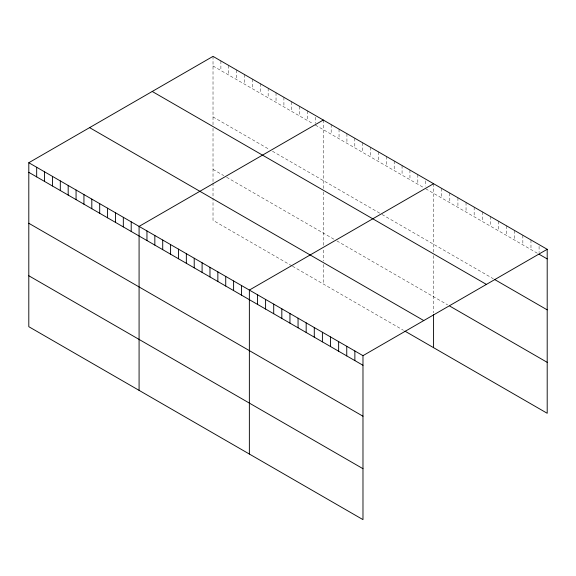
<?xml version="1.0" encoding="UTF-8"?>
<svg xmlns="http://www.w3.org/2000/svg" width="576" height="576" viewBox="0 0 576 576"><rect width="100%" height="100%" fill="white"/><g stroke="black" fill="none" stroke-linecap="round" stroke-linejoin="round"><path stroke-width="0.43" stroke-dasharray="2.88 2.16" d="M213.019 56.369L213.019 124.79M213.019 65.981L313.272 123.862M315.418 125.107L424.267 187.949M425.7 188.777L537.61 253.382M213.019 116.921L269.59 149.58M272.455 151.236L381.305 214.078M382.018 214.488L493.337 278.762M213.019 169.402L223.754 175.601M226.62 177.257L334.037 239.27M336.902 240.926L447.595 304.834M291.787 265.81L213.019 220.334L213.019 198.259M292.507 266.227L403.502 330.307M539.086 246.37L539.086 252.49M530.971 239.94L530.971 249.552M522.85 235.253L522.85 244.865M514.735 230.566L514.735 240.178M506.621 225.878L506.621 235.498M498.506 221.198L498.506 230.81M490.392 216.511L490.392 226.123M482.27 211.824L482.27 221.436M474.156 207.137L474.156 216.749M466.042 202.457L466.042 212.069M457.927 197.77L457.927 207.382M449.806 193.082L449.806 202.694M441.691 188.395L441.691 198.007M433.577 183.708L433.577 253.008M433.577 255.629L433.577 312.869M425.7 180.907L425.7 186.156M417.823 174.614L417.823 184.226M409.946 170.064L409.946 179.683M402.07 165.521L402.07 175.133M394.193 160.97L394.193 170.582M386.316 156.42L386.316 166.039M378.439 151.877L378.439 161.489M370.562 147.326L370.562 156.938M362.686 142.783L362.686 152.395M354.809 138.233L354.809 147.845M346.925 133.682L346.925 143.294M339.048 129.139L339.048 138.751M331.171 124.589L331.171 134.201M323.294 120.038L323.294 188.46M323.294 191.959L323.294 245.801M323.294 250.049L323.294 261.079M323.294 264.478L323.294 284.004M315.418 117.238L315.418 123.358M307.541 110.945L307.541 120.557M299.664 106.394L299.664 116.006M291.787 101.851L291.787 111.463M283.91 97.301L283.91 106.913M276.034 92.75L276.034 102.37M268.157 88.207L268.157 97.819M260.28 83.657L260.28 93.269M252.403 79.106L252.403 88.726M244.526 74.563L244.526 84.175M236.65 70.013L236.65 79.625M228.773 65.47L228.773 75.082M220.896 60.919L220.896 70.531M213.019 128.29L213.019 182.131M213.019 182.981L213.019 197.41"/><path stroke-width="0.86" d="M28.8 162.727L362.981 355.666L362.981 519.631L28.8 326.693L28.8 162.727L213.019 56.369L547.2 249.307L547.2 413.273L404.935 331.135M323.294 120.038L139.082 226.397L139.082 390.362M433.577 183.708L249.365 290.066L249.365 454.032M362.981 355.666L547.2 249.307M539.086 254.239L547.2 258.919M494.813 279.612L547.2 309.859M152.222 91.469L486.41 284.407M449.806 306.108L547.2 362.34M89.59 127.627L423.778 320.566M28.8 172.339L362.981 365.278M28.8 223.272L362.981 416.218M28.8 275.753L362.981 468.691M433.577 314.568L433.577 347.674M354.866 350.978L354.866 360.59M346.752 346.291L346.752 355.91M338.638 341.611L338.638 351.223M330.523 336.924L330.523 346.536M322.402 332.237L322.402 341.849M314.287 327.55L314.287 337.162M306.173 322.87L306.173 332.482M298.058 318.182L298.058 327.794M289.944 313.495L289.944 323.107M281.822 308.808L281.822 318.42M273.708 304.121L273.708 313.733M265.594 299.441L265.594 309.053M257.479 294.754L257.479 304.366M241.481 285.516L241.481 295.128M233.604 280.973L233.604 290.585M225.727 276.422L225.727 286.034M217.85 271.872L217.85 281.491M209.974 267.329L209.974 276.941M202.097 262.778L202.097 272.39M194.22 258.235L194.22 267.847M186.343 253.685L186.343 263.297M178.466 249.134L178.466 258.746M170.59 244.591L170.59 254.203M162.713 240.041L162.713 249.653M154.836 235.49L154.836 245.102M146.959 230.947L146.959 240.559M131.206 221.846L131.206 231.458M123.329 217.303L123.329 226.915M115.452 212.753L115.452 222.365M107.575 208.202L107.575 217.814M99.691 203.659L99.691 213.271M91.814 199.109L91.814 208.721M83.938 194.558L83.938 204.178M76.061 190.015L76.061 199.627M68.184 185.465L68.184 195.077M60.307 180.922L60.307 190.534M52.43 176.371L52.43 185.983M44.554 171.821L44.554 181.433M36.677 167.278L36.677 176.89"/></g></svg>
